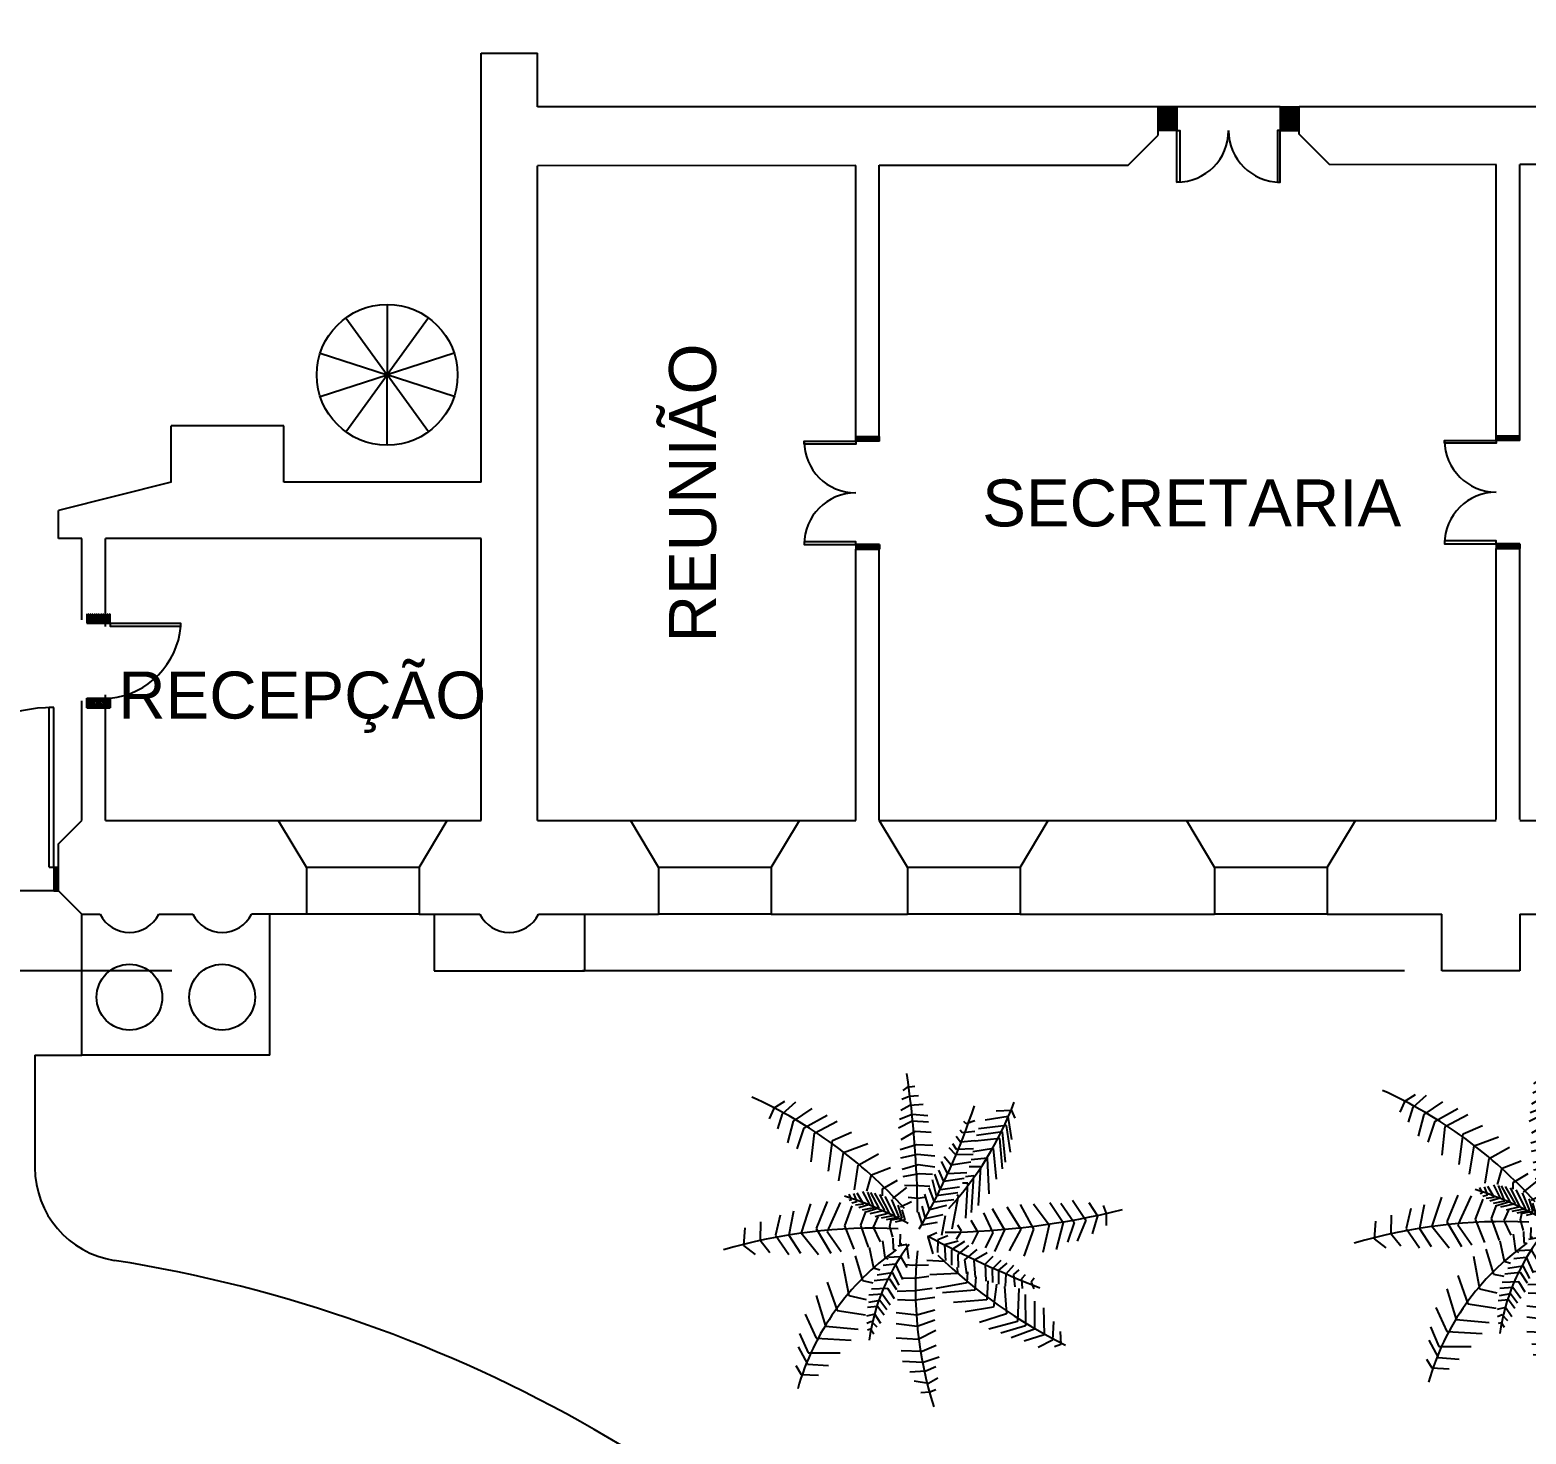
# Model space of a CAD drawing. Extents: x 346 to 515, y 162 to 297.
# Drawn here: x 457.85 to 473.78, y 183.55 to 198.5 of the extents above; entities that cross this region are included whole.
import ezdxf

# ---------------------------------------------------------------- set-up
doc = ezdxf.new("R2010")
doc.units = 0
doc.header["$LTSCALE"] = 35
doc.linetypes.add('HIDDEN', pattern=[0.375, 0.25, -0.125])
doc.layers.get('0').update_dxf_attribs({"linetype": 'CONTINUOUS'})
doc.layers.get('DEFPOINTS').update_dxf_attribs({"color": 2, "linetype": 'CONTINUOUS'})
for name, color, linetype in [('COTAS', 5, 'CONTINUOUS'), ('COTAS_100', 13, 'CONTINUOUS'), ('JANELAS', 5, 'CONTINUOUS'), ('JARDIM', 3, 'CONTINUOUS'), ('LOCAÇÃO', 7, 'CONTINUOUS'), ('LPISO', 234, 'CONTINUOUS'), ('PAREDECORTE', 7, 'CONTINUOUS'), ('PAREDEVISTA', 1, 'CONTINUOUS'), ('TEXTO', 2, 'CONTINUOUS')]:
    doc.layers.add(name, color=color, linetype=linetype)
doc.styles.add('ARIAL', font='arial.ttf')
doc.styles.add('REGUA60', font='cityb___.ttf', dxfattribs={"width": 1.4})
doc.dimstyles.get("Standard").update_dxf_attribs({"dimtxt": 0.18, "dimasz": 0.18, "dimexe": 0.18, "dimexo": 0.0625, "dimgap": 0.09, "dimtad": 0, "dimtih": 1, "dimtoh": 1, "dimdec": 4, "dimzin": 0, "dimdsep": 46, "dimtxsty": 'Standard', "dimcen": 0.09, "dimadec": 0, "dimazin": 0, "dimtfac": 1, "dimtdec": 4, "dimtofl": 0, "dimtmove": 0, "dimatfit": 3, "dimfxl": 1, "dimtolj": 1, "dimtzin": 0, "dimarcsym": 0})

# ---------------------------------------------------------------- blocks, each defined once
blk = doc.blocks.new('VGPAL__2')
at = {"color": 0}
for p, q in [((-25.3, 183.6), (-11, 192.8)), ((-22.1, 198.6), (-13.4, 201.9)), ((-13.4, 201.9), (-0.7, 201.9)), ((-11, 192.8), (8, 186.9)), ((-27.7, 166.1), (-6.3, 180.3)), ((-6.3, 180.3), (16, 171.1)), ((-24.5, 153.6), (-3.9, 167.8)), ((-3.9, 167.8), (16.9, 160.7)), ((-25.3, 142), (-3.9, 156.1)), ((-3.9, 156.1), (24.7, 148.6)), ((101.4, 145.9), (121.5, 144.6)), ((112.3, 152.9), (126.1, 153.8)), ((121.5, 144.6), (129, 129.6)), ((126.1, 153.8), (128.6, 146.8)), ((-23.7, 124.5), (-1.5, 141.1)), ((-1.5, 141.1), (27.9, 134.5)), ((87.1, 135.3), (115.6, 135.8)), ((115.6, 135.8), (122.3, 114.7)), ((-22.9, 110.3), (3.3, 124.5)), ((3.3, 124.5), (31.9, 114.3)), ((51.9, 115.6), (56.1, 111.6)), ((55.3, 125.2), (59.5, 122.1)), ((56.1, 111.6), (66.2, 112.5)), ((59.5, 122.1), (66.6, 124.8)), ((72.9, 115.6), (106, 116)), ((80, 125.7), (109.8, 125.7)), ((106, 116), (113.9, 89.6)), ((109.8, 125.7), (119, 100.6)), ((-115.1, 104.9), (-123.3, 101.6)), ((-123.3, 101.6), (-122.4, 84.7)), ((-92.2, 101.3), (-116.9, 97.6)), ((-116.9, 97.6), (-112.8, 73.1)), ((-78.7, 100), (-107.3, 95.8)), ((-107.3, 95.8), (-103.8, 66.1)), ((-20.5, 96.2), (3.3, 111.2)), ((3.3, 111.2), (26.3, 98.7)), ((39.4, 96.2), (46.9, 87.4)), ((41.9, 103.2), (51.1, 94.9)), ((46.5, 109), (51.5, 103.2)), ((51.5, 103.2), (64.5, 104.6)), ((64.1, 93.6), (93.4, 95.8)), ((66.2, 109), (101.4, 107.6)), ((93.4, 95.8), (102.6, 67.2)), ((101.4, 107.6), (109.8, 76.9)), ((-68.3, 94.8), (-100.3, 91.5)), ((-100.3, 91.5), (-96.5, 64)), ((-61, 91.5), (-93.3, 88.7)), ((-93.3, 88.7), (-90.4, 62.4)), ((-50.2, 85.1), (-82.8, 82)), ((-82.8, 82), (-79.3, 60)), ((-18.9, 80.4), (4, 93.7)), ((-14.2, 71.2), (7.2, 81.2)), ((4, 93.7), (27.1, 82.9)), ((7.2, 81.2), (23.1, 72.9)), ((32.2, 81.2), (40.6, 72.9)), ((36.4, 89.6), (45.6, 80.4)), ((45.6, 80.4), (59.9, 80.8)), ((46.9, 87.4), (61.6, 87.4)), ((51.1, 94.9), (63.7, 94.4)), ((61.6, 85.2), (86.3, 82.1)), ((86.3, 82.1), (91.3, 51.8)), ((-34.5, 77.4), (-72.4, 75.6)), ((-72.4, 75.6), (-70.6, 58.2)), ((-63, 68.3), (-63.3, 56)), ((-22, 65.8), (-63, 68.3)), ((-6.3, 57.9), (6.4, 65.4)), ((6.4, 65.4), (19.1, 58.7)), ((24.7, 64.1), (36, 50.9)), ((28.5, 75.1), (36.4, 61)), ((40.6, 72.9), (58.6, 73.8)), ((58.2, 76), (78.3, 74.7)), ((78.3, 74.7), (81.3, 39.5)), ((-112, 62.1), (-109, 52.7)), ((-109, 52.7), (-111.4, 50.2)), ((-99.4, 48.4), (-102.3, 46.6)), ((-100.9, 62.1), (-99.4, 48.4)), ((-91, 62.1), (-89.5, 46.8)), ((-82.3, 60.6), (-81.7, 42.6)), ((-76.4, 60.3), (-75.8, 41.7)), ((-68, 57.9), (-65.1, 36.8)), ((-56.9, 53.6), (-55.7, 33.4)), ((-53.7, 60.9), (-52.5, 52.1)), ((-14.7, 58.5), (-53.7, 60.9)), ((-50.8, 50.8), (-47.6, 29.1)), ((-45.8, 54.5), (-45.8, 49)), ((-8.6, 52.4), (-45.8, 54.5)), ((16.3, 50.9), (25.1, 37.3)), ((20.5, 55.3), (30.1, 43.9)), ((36, 50.9), (50.7, 53.1)), ((36.4, 61), (54.4, 62.3)), ((48.6, 54.4), (60.3, 53.6)), ((54, 63.2), (68.3, 61.9)), ((60.3, 53.6), (66.2, 20.6)), ((68.3, 61.9), (70.8, 27.6)), ((-89.5, 46.8), (-95.3, 42.3)), ((-81.7, 42.6), (-87.5, 38.6)), ((-75.8, 41.7), (-83.4, 34.6)), ((-65.1, 36.8), (-73.8, 29.4)), ((-55.7, 33.4), (-68.8, 26.7)), ((-41.5, 45.9), (-38.8, 25.5)), ((-35.4, 43.8), (-32.4, 21.2)), ((-32.4, 44.7), (-33, 42.9)), ((2.8, 38), (-32.4, 44.7)), ((-28.1, 39.8), (-25.5, 19)), ((-22, 31.9), (-17.3, 13.8)), ((5.4, 47.8), (-1, 43.8)), ((13.9, 42.6), (5.4, 47.8)), ((10.4, 33.3), (14.6, 22.8)), ((15.9, 44.3), (19.7, 29.8)), ((25.1, 37.3), (41.4, 37.3)), ((30.1, 43.9), (44, 44.3)), ((44, 43), (50.3, 43.9)), ((50.3, 43.9), (51.9, 14)), ((-86, 17.5), (-86.6, 0.1)), ((-74.7, 19.3), (-76.4, 0.7)), ((-62.7, 19.6), (-65.4, 1.9)), ((-47.6, 29.1), (-59.8, 23.9)), ((-54.9, 16.9), (-55.7, 2.8)), ((-38.8, 25.5), (-55.5, 19.6)), ((-32.4, 21.2), (-49.3, 16.9)), ((-25.5, 19), (-40.9, 13.5)), ((-8.3, 9.3), (-12.6, 28.2)), ((-10.9, 30.4), (9.8, 26.4)), ((-1.6, 5.9), (-4.2, 22.4)), ((7.2, 21.5), (11.2, 12)), ((11.2, 12), (29.3, 17.5)), ((14.6, 22.8), (28, 22.3)), ((19.7, 29.8), (36.4, 30.7)), ((37.7, 30.2), (36.4, 10.9)), ((66.2, 16.6), (68.7, -1.9)), ((75.8, 19.3), (79.2, -4.1)), ((89.6, 19.3), (94.7, 0.3)), ((100.1, 19.3), (106.8, 0.8)), ((111, 20.6), (120.7, 1.7)), ((126.9, 21), (133.6, 6.1)), ((139.5, 24.1), (145, 6.9)), ((149.6, 20.6), (154.2, 10)), ((161.7, 22.8), (167.6, 12.7)), ((174.3, 20.6), (176.8, 14)), ((-138.7, 2.2), (-138.2, -7.9)), ((-129.4, 7.1), (-128.6, -7.2)), ((-117.5, 12), (-118.9, -4.5)), ((-110.8, 12.6), (-111.7, -4.5)), ((-99.7, 15.7), (-100.9, -1.4)), ((-86.6, 0.1), (-81.4, -17.6)), ((-76.4, 0.7), (-72.4, -17)), ((-65.4, 1.9), (-60.4, -15.2)), ((-55.7, 2.8), (-52.5, -14.6)), ((-42.9, 2.5), (-43.2, -12.8)), ((-42.4, 14.2), (-42.9, 2.5)), ((-17.3, 13.8), (-34.2, 9)), ((-30.7, 8.3), (-29.5, 1.3)), ((-29.5, 1.3), (-30.7, -8.8)), ((-21.4, 5.6), (-8.3, 9.3)), ((-15, 1.6), (-1.6, 5.9)), ((41.4, 12.7), (41.9, -4.1)), ((53.6, 13.1), (55.7, -2.3)), ((94.7, 0.3), (92.2, -21.6)), ((106.8, 0.8), (103.9, -21.6)), ((120.7, 1.7), (119.4, -21.6)), ((133.6, 6.1), (132.8, -16.4)), ((145, 6.9), (144.1, -15)), ((154.2, 10), (155.4, -7.1)), ((167.6, 12.7), (165.1, -2.7)), ((176.8, 14), (177.6, 4.7)), ((-148.7, -1.7), (-147.5, -10.3)), ((-147.5, -10.3), (-144.6, -14.6)), ((-138.2, -7.9), (-134.7, -15.5)), ((-128.6, -7.2), (-123, -16.7)), ((-118.9, -4.5), (-113.7, -18.3)), ((-111.7, -4.5), (-104.4, -19.2)), ((-100.9, -1.4), (-91.9, -16.7)), ((-29.3, -25.4), (-41.2, -10.4)), ((-26, -5.4), (-20.2, -17)), ((-22.2, -19.8), (-8.7, -15.5)), ((-17.4, -15.8), (-6.7, -12.5)), ((-8.7, -15.5), (-6.2, -28.4)), ((-6.7, -12.5), (-4.2, -22.6)), ((19.4, -17.9), (18.5, -15.8)), ((34.3, -8.2), (19.4, -10.3)), ((19.4, -10.3), (21.4, -20.1)), ((32.2, -17), (44.1, -10.4)), ((40.2, -22.6), (56.6, -14.9)), ((41.9, -4.1), (41, -11.5)), ((55.7, -2.3), (55.3, -14.6)), ((68.7, -1.9), (69.5, -20.8)), ((79.2, -4.1), (78.3, -20.3)), ((-54.7, -47.9), (-62.6, -27.9)), ((-39.6, -36.2), (-49.1, -20.4)), ((-33.8, -39.4), (-13.7, -29.1)), ((-31.7, -33.6), (-11.3, -23.3)), ((-28.3, -26.7), (-9.6, -18.8)), ((-13.7, -29.1), (-10.1, -43.9)), ((-11.3, -23.3), (-8.5, -37.6)), ((-9.6, -18.8), (-6.7, -32.5)), ((0.2, -28.6), (-6.4, -27.1)), ((11.8, -25.2), (0.2, -28.6)), ((8.6, -17.6), (19.4, -17.9)), ((12.7, -25.3), (24.6, -25)), ((24.6, -25), (25.5, -21.9)), ((32.5, -17.7), (33.2, -29.9)), ((33.4, -33.8), (34.6, -30.3)), ((41.4, -35.5), (40.2, -22.6)), ((49.4, -26), (62.7, -18.8)), ((51.8, -42.1), (49.4, -26)), ((56.2, -28.9), (67.4, -21.5)), ((57.9, -45.2), (56.2, -28.9)), ((77.5, -23.4), (66.2, -30.4)), ((66.2, -30.4), (67, -48)), ((84.2, -28.2), (72.5, -36.6)), ((89.2, -31.8), (79.2, -39.2)), ((-65, -62), (-76.9, -40.4)), ((-32.4, -36.2), (-39.6, -36.2)), ((-36.3, -52.2), (-19.6, -45.4)), ((-36, -49), (-19, -40)), ((-35.2, -44.7), (-16.7, -34.2)), ((-19.6, -45.4), (-17.1, -57.8)), ((-19, -40), (-14.4, -55.2)), ((-16.7, -34.2), (-13.1, -49.9)), ((0.9, -46), (-10.1, -40.9)), ((16.8, -38.5), (0.9, -46)), ((15.6, -36.4), (33.4, -33.8)), ((22.5, -50.5), (44.4, -45.8)), ((44.4, -45.8), (46.4, -39)), ((58, -57.4), (60.3, -46.4)), ((72.5, -36.6), (73.3, -50.7)), ((79.2, -39.2), (81.3, -51.1)), ((94.7, -34.4), (85.5, -41.4)), ((85.5, -41.4), (86.7, -52.4)), ((103.5, -37.9), (93.8, -44.5)), ((93.8, -44.5), (95.9, -53.3)), ((107.7, -41.9), (101.4, -48)), ((114.8, -45.4), (109.8, -48.9)), ((-78.5, -77.9), (-88, -52)), ((-38.8, -66.2), (-65, -62)), ((-37.2, -52.9), (-54.7, -47.9)), ((-36.9, -57.4), (-22.9, -50.1)), ((-35.4, -63.6), (-23.3, -56.5)), ((-34.9, -67.3), (-25.8, -63.6)), ((-25.8, -63.6), (-24.6, -68.8)), ((-23.3, -56.5), (-22.4, -64.9)), ((-22.9, -50.1), (-19.4, -61.3)), ((-1.2, -59.3), (-14.4, -54.4)), ((22.3, -51), (-1.2, -59.3)), ((31.6, -65.4), (58, -57.4)), ((73.9, -72), (77.9, -53.7)), ((89.7, -84.5), (94.5, -54.5)), ((101.4, -48), (103.5, -52.9)), ((106.4, -97), (109.6, -62)), ((109.8, -48.9), (110.6, -52.4)), ((-91.2, -89.5), (-100.2, -69.1)), ((-48.3, -82.8), (-78.5, -77.9)), ((-34.2, -72.2), (-27.9, -69.4)), ((-27.9, -69.4), (-27.4, -71.6)), ((-0.5, -76.5), (-21.7, -68.4)), ((24.5, -66.4), (-0.5, -76.5)), ((39, -78.7), (73.9, -72)), ((119.1, -107), (121.5, -69.5)), ((-104.6, -119.5), (-118.1, -95.3)), ((-99.1, -108.7), (-111.8, -84.5)), ((-58.6, -93.7), (-91.2, -89.5)), ((-26.1, -95.3), (2.5, -107)), ((-25.3, -81.2), (5.6, -95.3)), ((2.5, -107), (28.6, -91.2)), ((5.6, -95.3), (27.1, -80.4)), ((59.6, -95.3), (89.7, -84.5)), ((135, -115.3), (135, -81.2)), ((146.9, -116.1), (148.5, -93.7)), ((-111.8, -131.1), (-125.3, -111.2)), ((-68.4, -112.1), (-99.1, -108.7)), ((7.2, -122.8), (30.2, -104.5)), ((73.9, -107), (106.4, -97)), ((93.7, -118.6), (119.1, -107)), ((158, -122.8), (158.8, -104.5)), ((-82.4, -127), (-104.6, -119.5)), ((-23.7, -112.8), (7.2, -122.8)), ((9.6, -136.1), (28.6, -123.7)), ((114.3, -124.5), (135, -115.3)), ((128.6, -126.2), (146.9, -116.1)), ((148.5, -128.6), (158, -122.8)), ((-125.3, -152.8), (-133.2, -140.3)), ((-119.7, -142.8), (-132.4, -128.6)), ((-103.8, -147.8), (-119.7, -142.8)), ((-88.8, -137), (-111.8, -131.1)), ((-15.8, -131.1), (9.6, -136.1)), ((9.6, -150.3), (30.2, -136.1)), ((-125.3, -151.9), (-114.2, -157)), ((-11.8, -145.3), (9.6, -150.3)), ((14.9, -166.6), (27.9, -156.1)), ((-4.7, -166.1), (14.9, -166.6)), ((20.7, -184.4), (30.2, -171.9)), ((1.7, -182.8), (20.7, -184.4))]:
    blk.add_line(p, q, dxfattribs=at)
for centre, radius, start, end in [((-830, 19.6), 836.6, 0.739, 13.8109), ((-356.1, 396.7), 538.2, 315.9636, 333.7318), ((-944.9, 526.2), 1084.9, 331.6939, 338.6524), ((-256.3, -224.6), 351.3, 47.4737, 69.2954), ((-342, -590.2), 686, 59.8381, 71.8484), ((67.3, 408.2), 409.3, 264.2297, 287.7669), ((-10.8, -1015.9), 1016.9, 90.2413, 98.5833), ((310.7, -377.8), 491.7, 132.0685, 155.6843), ((341.3, -196.9), 392.2, 151.3416, 162.1709), ((150.2, 161.4), 213.8, 232.3504, 262.2028), ((579.4, -44.7), 577.2, 177.5116, 196.1981), ((247.2, 134.8), 271.6, 215.1709, 254.1496)]:
    blk.add_arc(centre, radius, start, end, dxfattribs=at)
blk = doc.blocks.new('COTATR')
at = {"color": 6}
blk.add_line((-71, -71), (71, 71), dxfattribs=at)
at = {"color": 0, "linetype": 'ByBlock'}
blk.add_line((0, 0), (200, 0), dxfattribs=at)
blk = doc.blocks.new('*D35')
at = {"color": 0, "linetype": 'ByBlock'}
blk.add_line((433.237, 223.781), (431.572, 225.294), dxfattribs=at)
at = {"layer": 'DEFPOINTS', "color": 0, "linetype": 'ByBlock'}
for p in [(431.572, 225.294), (474.876, 185.935)]:
    blk.add_point(p, dxfattribs=at)
at = {"color": 0, "linetype": 'ByBlock', "xscale": 0.001, "yscale": 0.001, "zscale": 0.001, "rotation": 137.7321252080714}
blk.add_blockref('COTATR', (431.572, 225.294), dxfattribs=at)
at = {"color": 2, "linetype": 'ByBlock', "insert": (432.922, 224.328), "char_height": 0.185, "attachment_point": 5, "rotation": 317.7321, "style": 'REGUA60'}
blk.add_mtext('\\A1;R58.52', dxfattribs=at)

msp = doc.modelspace()

# ---------------------------------------------------------------- linework, layer by layer
at = {"layer": 'COTAS'}
for p in [(461.65781, 195.57715), (461.21697, 195.43391), (462.09865, 195.43391), (460.94452, 195.05891), (462.3711, 195.05891), (460.94452, 194.59539), (461.21697, 194.22039), (462.3711, 194.59539), (462.09865, 194.22039), (461.65781, 194.07715)]:
    msp.add_line(p, (461.65781, 194.82715), dxfattribs=at)
msp.add_circle((461.65781, 194.82715), 0.75, dxfattribs=at)
at = {"layer": 'JANELAS'}
for p, q in [((471.16714, 197.6785), (470.06714, 197.6785)), ((458.05714, 189.58511), (458.05714, 191.28511)), ((458.10714, 191.28511), (458.05714, 191.28511)), ((458.10714, 189.58511), (458.10714, 191.28511)), ((460.49739, 190.08324), (462.29739, 190.08324)), ((464.24714, 190.08324), (466.04714, 190.08324)), ((466.89714, 190.08324), (468.69714, 190.08324)), ((470.16714, 190.08324), (471.96714, 190.08324)), ((458.05714, 189.58511), (458.10714, 189.58511)), ((461.99739, 189.58324), (460.79739, 189.58324)), ((465.74714, 189.58324), (464.54714, 189.58324)), ((468.39714, 189.58324), (467.19714, 189.58324)), ((471.66714, 189.58324), (470.46714, 189.58324)), ((461.99739, 189.08324), (460.79739, 189.08324)), ((465.74714, 189.08324), (464.54714, 189.08324)), ((468.39714, 189.08324), (467.19714, 189.08324)), ((471.66714, 189.08324), (470.46714, 189.08324))]:
    msp.add_line(p, q, dxfattribs=at)
for points in [[(470.06714, 197.4285), (470.09714, 197.4285), (470.09714, 196.8785), (470.06714, 196.8785), (470.06714, 197.4285)], [(471.16714, 197.4285), (471.13714, 197.4285), (471.13714, 196.8785), (471.16714, 196.8785), (471.16714, 197.4285)], [(466.64714, 194.1202), (466.64714, 194.0902), (466.09714, 194.0902), (466.09714, 194.1202), (466.64714, 194.1202)], [(473.46714, 194.12812), (473.46714, 194.09812), (472.91714, 194.09812), (472.91714, 194.12812), (473.46714, 194.12812)], [(466.64714, 193.0202), (466.64714, 193.0502), (466.09714, 193.0502), (466.09714, 193.0202), (466.64714, 193.0202)], [(473.46714, 193.02812), (473.46714, 193.05812), (472.91714, 193.05812), (472.91714, 193.02812), (473.46714, 193.02812)], [(458.70966, 192.18009), (458.70966, 192.15009), (459.45966, 192.15009), (459.45966, 192.18009), (458.70966, 192.18009)]]:
    msp.add_lwpolyline(points, dxfattribs=at)
for centre, radius, start, end in [((470.06714, 197.4285), 0.55, 270, 360), ((471.16714, 197.4285), 0.55, 180, 270), ((466.64714, 194.1202), 0.55, 180, 270), ((473.46714, 194.12812), 0.55, 180, 270), ((466.64714, 193.0202), 0.55, 90, 180), ((473.46714, 193.02812), 0.55, 90, 180), ((458.61942, 192.22168), 0.84328, 276.14282, 355.130527), ((458.10714, 189.58511), 1.7, 90, 180)]:
    msp.add_arc(centre, radius, start, end, dxfattribs=at)
at = {"layer": 'LOCAÇÃO'}
for q in [(458.40714, 187.58324), (457.90714, 186.38672)]:
    msp.add_line((457.90714, 187.58324), q, dxfattribs=at)
for centre, radius, start, end in [((458.90714, 186.38672), 1, 180, 261.010701), ((456.40714, 170.58324), 15, 39.389315, 81.010701)]:
    msp.add_arc(centre, radius, start, end, dxfattribs=at)
at = {"layer": 'LPISO'}
for p, q in [((469.86714, 197.60291), (469.94273, 197.6785)), ((469.86714, 197.58046), (469.96518, 197.6785)), ((469.86714, 197.55801), (469.98763, 197.6785)), ((469.86714, 197.53556), (470.01009, 197.6785)), ((469.86714, 197.5131), (470.03254, 197.6785)), ((470.06714, 197.6785), (469.86714, 197.6785)), ((469.86714, 197.49065), (470.05499, 197.6785)), ((469.86714, 197.64781), (469.89783, 197.6785)), ((469.86714, 197.62536), (469.92028, 197.6785)), ((469.86714, 197.4682), (470.06714, 197.6682)), ((469.86714, 197.44575), (470.06714, 197.64575)), ((469.87234, 197.4285), (470.06714, 197.6233)), ((469.89479, 197.4285), (470.06714, 197.60085)), ((469.91724, 197.4285), (470.06714, 197.5784)), ((469.93969, 197.4285), (470.06714, 197.55595)), ((470.06714, 197.6785), (470.06714, 197.4285)), ((471.16714, 197.6785), (471.36714, 197.6785)), ((471.16714, 197.6785), (471.16714, 197.4285)), ((471.36714, 197.4682), (471.16714, 197.6682)), ((471.36714, 197.44575), (471.16714, 197.64575)), ((471.36194, 197.4285), (471.16714, 197.6233)), ((471.33949, 197.4285), (471.16714, 197.60085)), ((471.31704, 197.4285), (471.16714, 197.5784)), ((471.29459, 197.4285), (471.16714, 197.55595)), ((471.36714, 197.49065), (471.17929, 197.6785)), ((471.36714, 197.5131), (471.20174, 197.6785)), ((471.36714, 197.53556), (471.22419, 197.6785)), ((471.36714, 197.55801), (471.24664, 197.6785)), ((471.36714, 197.58046), (471.26909, 197.6785)), ((471.36714, 197.60291), (471.29154, 197.6785)), ((471.36714, 197.62536), (471.31399, 197.6785)), ((471.36714, 197.64781), (471.33645, 197.6785)), ((470.06714, 197.4285), (469.86714, 197.4285)), ((469.96214, 197.4285), (470.06714, 197.5335)), ((469.98459, 197.4285), (470.06714, 197.51105)), ((470.00704, 197.4285), (470.06714, 197.4886)), ((470.02949, 197.4285), (470.06714, 197.46615)), ((470.05194, 197.4285), (470.06714, 197.4437)), ((471.27214, 197.4285), (471.16714, 197.5335)), ((471.24969, 197.4285), (471.16714, 197.51105)), ((471.22724, 197.4285), (471.16714, 197.4886)), ((471.20478, 197.4285), (471.16714, 197.46615)), ((471.18233, 197.4285), (471.16714, 197.4437)), ((471.16714, 197.4285), (471.36714, 197.4285)), ((466.64714, 194.1202), (466.64714, 194.1702)), ((466.64714, 194.15785), (466.68478, 194.1202)), ((466.64714, 194.1354), (466.66233, 194.1202)), ((466.89901, 194.1202), (466.64714, 194.1202)), ((466.65723, 194.1702), (466.70723, 194.1202)), ((466.67968, 194.1702), (466.72968, 194.1202)), ((466.70213, 194.1702), (466.75213, 194.1202)), ((466.72459, 194.1702), (466.77459, 194.1202)), ((466.74704, 194.1702), (466.79704, 194.1202)), ((466.76949, 194.1702), (466.81949, 194.1202)), ((466.79194, 194.1702), (466.84194, 194.1202)), ((466.81439, 194.1702), (466.86439, 194.1202)), ((466.83684, 194.1702), (466.88684, 194.1202)), ((466.85929, 194.1702), (466.89901, 194.13049)), ((466.88174, 194.1702), (466.89901, 194.15294)), ((466.89901, 194.1202), (466.89901, 194.1702)), ((473.46714, 194.12812), (473.46714, 194.17812)), ((473.46714, 194.16576), (473.50478, 194.12812)), ((473.46714, 194.14331), (473.48233, 194.12812)), ((473.71901, 194.12812), (473.46714, 194.12812)), ((473.47723, 194.17812), (473.52723, 194.12812)), ((473.49968, 194.17812), (473.54968, 194.12812)), ((473.52213, 194.17812), (473.57213, 194.12812)), ((473.54459, 194.17812), (473.59459, 194.12812)), ((473.56704, 194.17812), (473.61704, 194.12812)), ((473.58949, 194.17812), (473.63949, 194.12812)), ((473.61194, 194.17812), (473.66194, 194.12812)), ((473.63439, 194.17812), (473.68439, 194.12812)), ((473.65684, 194.17812), (473.70684, 194.12812)), ((473.67929, 194.17812), (473.71901, 194.1384)), ((473.70174, 194.17812), (473.71901, 194.16085)), ((473.71901, 194.12812), (473.71901, 194.17812)), ((466.64714, 193.00501), (466.66233, 193.0202)), ((466.64714, 193.0202), (466.64714, 192.9702)), ((466.64714, 192.98256), (466.68478, 193.0202)), ((466.89901, 193.0202), (466.64714, 193.0202)), ((466.65723, 192.9702), (466.70723, 193.0202)), ((466.67968, 192.9702), (466.72968, 193.0202)), ((466.70213, 192.9702), (466.75213, 193.0202)), ((466.72459, 192.9702), (466.77459, 193.0202)), ((466.74704, 192.9702), (466.79704, 193.0202)), ((466.76949, 192.9702), (466.81949, 193.0202)), ((466.79194, 192.9702), (466.84194, 193.0202)), ((466.81439, 192.9702), (466.86439, 193.0202)), ((466.83684, 192.9702), (466.88684, 193.0202)), ((466.85929, 192.9702), (466.89901, 193.00992)), ((466.88174, 192.9702), (466.89901, 192.98747)), ((466.89901, 193.0202), (466.89901, 192.9702)), ((473.46714, 193.02812), (473.46714, 192.97812)), ((473.71901, 193.02812), (473.46714, 193.02812)), ((473.46714, 192.99047), (473.50478, 193.02812)), ((473.46714, 193.01292), (473.48233, 193.02812)), ((473.47723, 192.97812), (473.52723, 193.02812)), ((473.49968, 192.97812), (473.54968, 193.02812)), ((473.52213, 192.97812), (473.57213, 193.02812)), ((473.54459, 192.97812), (473.59459, 193.02812)), ((473.56704, 192.97812), (473.61704, 193.02812)), ((473.58949, 192.97812), (473.63949, 193.02812)), ((473.61194, 192.97812), (473.66194, 193.02812)), ((473.63439, 192.97812), (473.68439, 193.02812)), ((473.65684, 192.97812), (473.70684, 193.02812)), ((473.67929, 192.97812), (473.71901, 193.01784)), ((473.70174, 192.97812), (473.71901, 192.99539)), ((473.71901, 193.02812), (473.71901, 192.97812)), ((458.5026, 192.28324), (458.45966, 192.24029)), ((458.52505, 192.28324), (458.45966, 192.21784)), ((458.5475, 192.28324), (458.45966, 192.19539)), ((458.48015, 192.28324), (458.45966, 192.26274)), ((458.45966, 192.28324), (458.45966, 192.18324)), ((458.45966, 192.18324), (458.70966, 192.18324)), ((458.56995, 192.28324), (458.46995, 192.18324)), ((458.5924, 192.28324), (458.4924, 192.18324)), ((458.61486, 192.28324), (458.51486, 192.18324)), ((458.63731, 192.28324), (458.53731, 192.18324)), ((458.65976, 192.28324), (458.55976, 192.18324)), ((458.68221, 192.28324), (458.58221, 192.18324)), ((458.70466, 192.28324), (458.60466, 192.18324)), ((458.70966, 192.26578), (458.62711, 192.18324)), ((458.70966, 192.24333), (458.64956, 192.18324)), ((458.70966, 192.22088), (458.67201, 192.18324)), ((458.70966, 192.19843), (458.69446, 192.18324)), ((458.70966, 192.18324), (458.70966, 192.28324)), ((458.45966, 191.38324), (458.70966, 191.38324)), ((458.45966, 191.28324), (458.45966, 191.38324)), ((458.5475, 191.28324), (458.45966, 191.37109)), ((458.52505, 191.28324), (458.45966, 191.34863)), ((458.56995, 191.28324), (458.46995, 191.38324)), ((458.5924, 191.28324), (458.4924, 191.38324)), ((458.61486, 191.28324), (458.51486, 191.38324)), ((458.63731, 191.28324), (458.53731, 191.38324)), ((458.65976, 191.28324), (458.55976, 191.38324)), ((458.68221, 191.28324), (458.58221, 191.38324)), ((458.70466, 191.28324), (458.60466, 191.38324)), ((458.70966, 191.30069), (458.62711, 191.38324)), ((458.70966, 191.32314), (458.64956, 191.38324)), ((458.70966, 191.34559), (458.67201, 191.38324)), ((458.70966, 191.36804), (458.69446, 191.38324)), ((458.70966, 191.38324), (458.70966, 191.28324)), ((458.5026, 191.28324), (458.45966, 191.32618)), ((458.48015, 191.28324), (458.45966, 191.30373)), ((458.10714, 189.58511), (458.15714, 189.58511)), ((458.10714, 189.58511), (458.10714, 189.33324)), ((458.15714, 189.54539), (458.11742, 189.58511)), ((458.15714, 189.56784), (458.13987, 189.58511)), ((458.15714, 189.52294), (458.10714, 189.57294)), ((458.15714, 189.50049), (458.10714, 189.55049)), ((458.15714, 189.47804), (458.10714, 189.52804)), ((458.15714, 189.45559), (458.10714, 189.50559)), ((458.15714, 189.43314), (458.10714, 189.48314)), ((458.15714, 189.41069), (458.10714, 189.46069)), ((458.15714, 189.38824), (458.10714, 189.43824)), ((458.15714, 189.33324), (454.65714, 189.33324)), ((458.15714, 189.36578), (458.10714, 189.41578)), ((458.15714, 189.34333), (458.10714, 189.39333)), ((458.14478, 189.33324), (458.10714, 189.37088)), ((458.12233, 189.33324), (458.10714, 189.34843)), ((458.10714, 189.33324), (458.15714, 189.33324))]:
    msp.add_line(p, q, dxfattribs=at)
at = {"layer": 'PAREDECORTE'}
for p, q in [((462.65714, 193.68324), (462.65714, 198.25324)), ((462.65714, 198.25324), (463.25714, 198.25324)), ((463.25714, 197.6785), (463.25714, 198.25324)), ((469.86714, 197.6785), (463.25714, 197.6785)), ((469.86714, 197.3782), (469.86714, 197.67383)), ((474.98034, 197.68269), (471.36714, 197.6785)), ((471.36714, 197.39066), (471.36714, 197.6785)), ((471.69601, 197.06303), (471.36714, 197.39066)), ((469.54761, 197.05746), (469.86714, 197.3782)), ((466.64714, 197.05717), (463.25714, 197.05324)), ((463.25714, 190.08324), (463.25714, 197.05324)), ((466.64714, 194.1702), (466.64714, 197.05717)), ((466.89714, 194.1702), (466.89714, 197.05746)), ((466.89714, 197.05746), (469.54761, 197.05746)), ((473.46714, 197.06509), (471.69601, 197.06303)), ((473.46714, 194.17812), (473.46714, 197.06509)), ((474.6698, 197.06648), (473.71714, 197.06538)), ((473.71714, 194.17812), (473.71714, 197.06538)), ((460.55714, 194.28324), (459.35714, 194.28324)), ((459.35714, 193.68324), (459.35714, 194.28324)), ((460.55714, 193.68324), (460.55714, 194.28324)), ((466.64714, 194.1702), (466.89714, 194.1702)), ((473.46714, 194.17812), (473.71714, 194.17812)), ((459.35714, 193.68324), (458.15714, 193.38324)), ((462.65714, 193.68324), (460.55714, 193.68324)), ((458.15714, 193.08324), (458.15714, 193.38324)), ((458.40714, 193.08324), (458.15714, 193.08324)), ((458.40714, 192.2182), (458.40714, 193.08324)), ((462.65714, 193.08324), (458.65714, 193.08324)), ((458.65714, 192.14591), (458.65714, 193.08324)), ((462.65714, 190.08324), (462.65714, 193.08324)), ((466.64714, 190.08324), (466.64714, 192.9702)), ((466.64714, 192.9702), (466.89714, 192.9702)), ((466.89714, 190.08324), (466.89714, 192.9702)), ((473.46714, 192.97812), (473.71714, 192.97812)), ((473.46714, 190.09115), (473.46714, 192.97812)), ((473.71714, 190.09115), (473.71714, 192.97812)), ((458.40714, 190.08324), (458.40714, 191.35629)), ((458.65714, 190.08324), (458.65714, 191.42056)), ((458.45966, 191.28324), (458.70966, 191.28324)), ((458.15714, 189.83324), (458.40714, 190.08324)), ((458.65714, 190.08324), (460.49739, 190.08324)), ((460.49739, 190.08324), (460.79739, 189.58324)), ((461.99739, 189.58324), (462.29739, 190.08324)), ((462.29739, 190.08324), (462.65714, 190.08324)), ((463.25714, 190.08324), (464.24714, 190.08324)), ((464.24714, 190.08324), (464.54714, 189.58324)), ((465.74714, 189.58324), (466.04714, 190.08324)), ((466.04714, 190.08324), (466.64714, 190.08324)), ((466.89714, 190.08324), (467.19714, 189.58324)), ((468.39714, 189.58324), (468.69714, 190.08324)), ((468.69714, 190.08324), (470.16714, 190.08324)), ((470.16714, 190.08324), (470.46714, 189.58324)), ((471.66714, 189.58324), (471.96714, 190.08324)), ((471.96714, 190.08324), (473.46714, 190.08324)), ((473.71714, 190.08324), (474.71714, 190.08324)), ((458.15714, 189.33324), (458.15714, 189.83324)), ((460.79739, 189.58324), (460.79739, 189.08324)), ((461.99739, 189.58324), (461.99739, 189.08324)), ((464.54714, 189.58324), (464.54714, 189.08324)), ((465.74714, 189.58324), (465.74714, 189.08324)), ((467.19714, 189.58324), (467.19714, 189.08324)), ((468.39714, 189.58324), (468.39714, 189.08324)), ((470.46714, 189.58324), (470.46714, 189.08324)), ((471.66714, 189.58324), (471.66714, 189.08324)), ((458.40714, 189.08324), (458.15714, 189.33324)), ((458.40714, 189.08324), (458.60102, 189.08324)), ((459.22586, 189.08324), (459.58842, 189.08324)), ((460.79739, 189.08324), (460.21325, 189.08324)), ((461.99739, 189.08324), (462.64472, 189.08324)), ((463.26955, 189.08324), (464.54714, 189.08324)), ((465.74714, 189.08324), (467.19714, 189.08324)), ((468.39714, 189.08324), (470.46714, 189.08324)), ((471.66714, 189.08324), (472.88714, 189.08324)), ((472.88714, 188.48324), (472.88714, 189.08324)), ((473.71714, 189.08324), (475.01714, 189.08324)), ((473.71714, 189.08324), (473.71714, 188.48324)), ((473.71714, 188.48324), (472.88714, 188.48324))]:
    msp.add_line(p, q, dxfattribs=at)
for centre in [(458.91344, 188.20105), (459.90083, 188.20105)]:
    msp.add_circle(centre, 0.35, dxfattribs=at)
for centre in [(458.91344, 189.24102), (459.90083, 189.24102), (462.95714, 189.24102)]:
    msp.add_arc(centre, 0.35, 206.795648, 333.204352, dxfattribs=at)
at = {"layer": 'PAREDEVISTA'}
for p, q in [((458.40714, 187.58324), (458.40714, 189.08324)), ((460.40714, 187.58324), (460.40714, 189.08324)), ((462.15714, 189.08324), (462.15714, 188.48324)), ((463.75714, 189.08324), (463.75714, 188.48324)), ((462.15714, 188.48324), (463.75714, 188.48324)), ((460.40714, 187.58324), (458.40714, 187.58324))]:
    msp.add_line(p, q, dxfattribs=at)
at = {"layer": 'PAREDEVISTA', "linetype": 'HIDDEN'}
msp.add_line((498.73895, 188.48324), (415.68714, 188.48324), dxfattribs=at)

# ---------------------------------------------------------------- block references
at = {"layer": 'JARDIM', "xscale": 0.01, "yscale": 0.01, "zscale": 0.01, "rotation": 270}
for p in [(467.29445, 185.76309), (474.01052, 185.83373)]:
    msp.add_blockref('VGPAL__2', p, dxfattribs=at)

# ---------------------------------------------------------------- texts
at = {"layer": 'TEXTO', "style": 'ARIAL'}
msp.add_text('REUNIÃO', height=0.5, rotation=90, dxfattribs=at).set_placement((465.15926, 191.9786))
for s, p in [('SECRETARIA', (467.99289, 193.21312)), ('RECEPÇÃO', (458.79339, 191.16751))]:
    msp.add_text(s, height=0.5, dxfattribs=at).set_placement(p)

# ---------------------------------------------------------------- dimensions: what is measured, and where the dimension line sits
at = {"layer": 'COTAS_100'}
dim = msp.add_radius_dim(center=(475.63193, 185.93498), mpoint=(432.3282, 225.29399), dimstyle='Standard', override={"dimscale": 0.1, "dimtxt": 1.85, "dimasz": 0.01, "dimexe": 2, "dimexo": 3, "dimgap": 0.98, "dimtad": 1, "dimtih": 0, "dimtoh": 0, "dimdec": 2, "dimrnd": 0.01, "dimzin": 8, "dimlunit": 6, "dimtxsty": 'REGUA60', "dimblk": 'COTATR', "dimcen": 4, "dimdle": 4, "dimclrt": 2, "dimaunit": 1}, dxfattribs=at)
dim.commit()
dim.dimension.update_dxf_attribs({"geometry": '*D35', "text_midpoint": (433.54797, 224.18533), "dimtype": 164, "insert": (0.75606, 0)})

doc.saveas('drawing.dxf')
